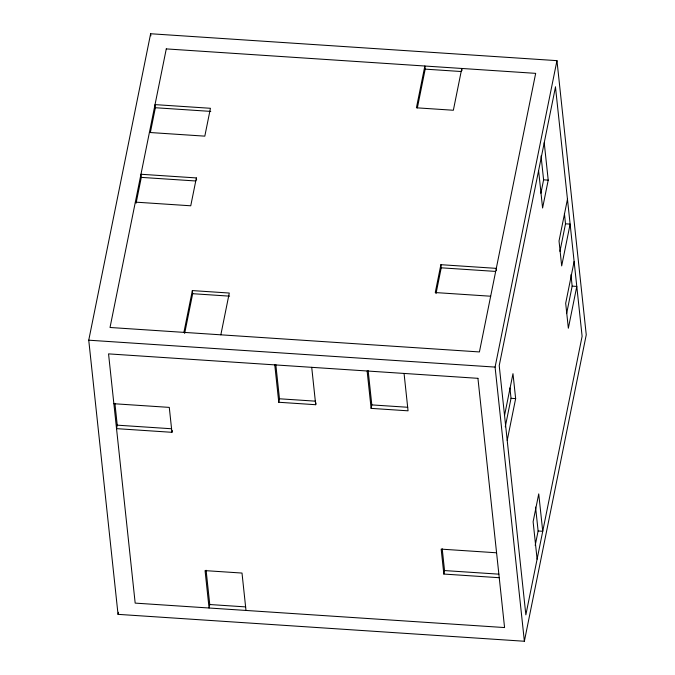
<?xml version="1.0" encoding="UTF-8"?>
<svg xmlns="http://www.w3.org/2000/svg" width="675" height="675" viewBox="0 0 675 675"><rect width="100%" height="100%" fill="white"/><g stroke="black" fill="none" stroke-linecap="round" stroke-linejoin="round"><path stroke-width="1.01" d="M88.746 340.192L150.626 33.75L556.959 60.649L586.254 334.808L524.374 641.25L118.041 614.351L88.746 340.192L495.079 367.09L524.374 641.25M136.088 203.175L141.303 177.382L140.965 174.26L196.374 177.93L196.594 180.006M150.365 132.494L155.36 107.73L155.031 104.617L210.44 108.287L204.812 136.148L149.403 132.477M114.91 403.355L117.239 425.166L116.539 428.642L171.948 432.312L172.294 430.574M196.374 177.93L190.747 205.791L135.338 202.12M118.041 614.351L118.463 612.284M183.904 332.378L192.341 290.587L229.281 293.034L220.843 334.817M184.646 333.45L192.679 293.701L192.341 290.587M206.103 570.248L209.765 604.522L209.056 608.006L205.065 570.62L242.004 573.058L245.995 610.445M316.06 402.967L315.706 404.713L278.767 402.266L279.467 398.782L275.805 364.508M417.369 107.865L425.191 69.137L424.853 66.023L416.416 107.806L453.355 110.253L461.793 68.462L462.021 70.546M404.063 373.435L408.054 410.822L371.115 408.375L371.815 404.899L368.153 370.626M496.522 270.439L496.294 268.363L440.885 264.693L435.257 292.553L490.666 296.224M436.008 293.608L441.222 267.815L440.885 264.693M499.247 577.716L443.838 574.054L444.538 570.569L442.209 548.758M495.079 367.09L556.959 60.649M540.894 193.252L543.603 179.837L541.046 155.95M544.227 142.754L548.218 180.141L542.59 208.001L538.599 170.615M504.546 415.471L512.983 373.68L515.649 398.604L507.212 440.395M505.271 426.836L511.034 398.301L509.92 387.914M567.464 199.201L559.027 240.983L561.684 265.908L570.122 224.117L565.507 223.813L564.401 213.427M559.955 251.336L565.507 223.813M574.121 261.503L565.684 303.294L568.35 328.219L576.788 286.428L572.164 286.124L570.949 274.7M566.612 313.639L572.164 286.124M535.199 545.425L538.118 530.98L535.562 507.094M425.191 69.137L461.101 71.516M155.36 107.73L210.769 111.4M543.603 179.837L548.218 180.141M141.303 177.382L195.666 180.976M441.222 267.815L495.585 271.409M192.679 293.701L229.618 296.148M511.034 398.301L515.649 398.604M279.467 398.782L315.385 401.161M371.815 404.899L407.734 407.27M113.873 403.726L169.282 407.388L171.948 432.312M117.239 425.166L171.602 428.76M538.118 530.98L542.734 531.284L538.734 493.898L533.115 521.758L537.106 559.145M496.581 552.791L441.172 549.129L443.838 574.054M444.538 570.569L498.901 574.163M209.765 604.522L245.675 606.901M367.124 370.988L371.115 408.375M311.715 367.327L315.706 404.713M274.776 364.88L278.767 402.266M150.626 33.75L150.846 35.842M166.278 48.904L110.025 327.485L479.419 351.937L535.672 73.356L166.278 48.904M555.474 87.041L499.222 365.622L525.859 614.858L582.112 336.277L555.474 87.041M477.934 378.329L108.548 353.877L135.177 603.112L504.571 627.564L477.934 378.329"/></g></svg>
